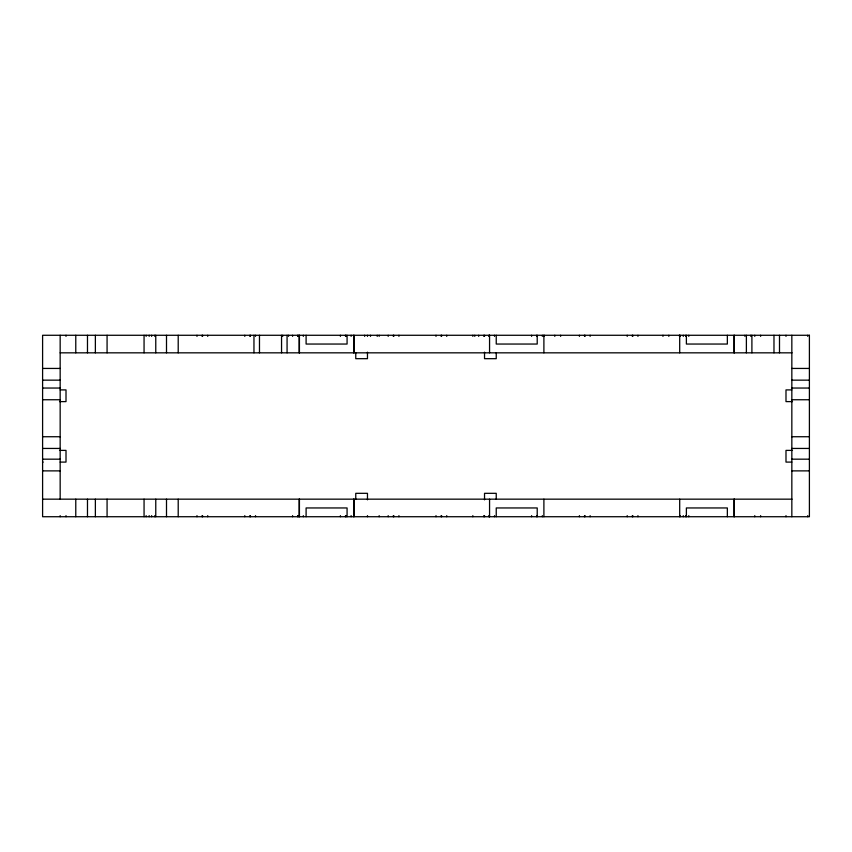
<?xml version="1.0" encoding="UTF-8"?>
<svg xmlns="http://www.w3.org/2000/svg" width="852" height="852" viewBox="0 0 852 852"><rect width="100%" height="100%" fill="white"/><g stroke="black" fill="none" stroke-linecap="round" stroke-linejoin="round"><path stroke-width="1.28" d="M60.162 352.834L792.019 352.834M42.6 368.437L60.162 368.437M791.838 368.437L809.4 368.437M42.6 380.152L60.162 380.152M791.838 380.152L809.4 380.152M42.6 388.043L60.162 388.043M791.838 388.043L809.4 388.043M60.162 389.907L66.009 389.907L66.009 401.611L59.512 401.611M791.838 389.907L785.991 389.907L785.991 401.611L792.488 401.611M42.6 399.748L60.162 399.748M791.838 399.748L809.4 399.748M42.6 436.735L60.162 436.735M791.838 436.735L809.4 436.735M42.6 448.44L60.162 448.44M791.838 448.44L809.4 448.44M59.512 450.388L66.009 450.388L66.009 462.093L60.162 462.093M792.488 450.388L785.991 450.388L785.991 462.093L791.838 462.093M42.6 459.175L60.162 459.175M791.838 459.175L809.4 459.175M42.6 462.093L43.154 462.093M42.6 470.879L60.162 470.879M791.838 470.879L809.4 470.879M42.6 499.165L792.019 499.165M807.728 335.273L807.728 336.37M807.728 515.63L807.728 516.727M791.838 335.273L791.838 516.727M785.991 335.273L785.991 336.37M785.991 515.63L785.991 516.727M779.495 335.273L779.495 352.834M773.978 335.273L773.978 352.834M760.623 335.273L760.623 336.37M760.623 515.63L760.623 516.727M754.765 335.273L754.765 336.37M754.765 515.63L754.765 516.727M751.901 335.273L751.901 352.834M750.772 335.273L750.772 336.37M746.384 335.273L746.384 352.834M744.914 335.273L744.914 336.37M734.286 335.273L734.286 352.834M734.286 499.165L734.286 516.727M734.041 335.273L734.041 352.834M734.041 499.165L734.041 516.727M727.352 335.273L727.352 344.048L686.382 344.048L686.382 335.273M727.352 516.727L727.352 507.952L686.382 507.952L686.382 516.727M688.778 335.273L688.778 336.37M688.778 515.63L688.778 516.727M685.743 335.273L685.743 336.37M685.743 515.63L685.743 516.727M683.293 335.273L683.293 336.37M683.293 515.63L683.293 516.727M680.141 335.273L680.141 336.37M680.141 515.63L680.141 516.727M679.694 335.273L679.694 352.834M679.694 499.165L679.694 516.727M679.449 335.273L679.449 336.37M668.82 335.273L668.82 336.37M662.962 335.273L662.962 336.37M637.946 335.273L637.946 336.37M637.946 515.63L637.946 516.727M632.812 335.273L632.812 336.37M632.812 515.63L632.812 516.727M632.333 335.273L632.333 336.37M632.333 515.63L632.333 516.727M627.21 335.273L627.21 336.37M627.21 515.63L627.21 516.727M590.138 335.273L590.138 336.37M590.138 515.63L590.138 516.727M585.015 335.273L585.015 336.37M585.015 515.63L585.015 516.727M584.536 335.273L584.536 336.37M584.536 515.63L584.536 516.727M579.403 335.273L579.403 336.37M579.403 515.63L579.403 516.727M560.627 335.273L560.627 336.37M554.78 335.273L554.78 336.37M544.14 335.273L544.14 336.37M543.895 335.273L543.895 352.834M543.895 499.165L543.895 516.727M542.33 335.273L542.33 336.37M542.33 515.63L542.33 516.727M537.207 335.273L537.218 344.048L496.237 344.048L496.237 335.273M537.218 516.727L537.218 507.952L496.237 507.952L496.237 516.727M536.728 335.273L536.728 336.37M536.728 515.63L536.728 516.727M531.605 335.273L531.605 336.37M531.605 515.63L531.605 516.727M496.237 352.834L496.237 358.681L484.532 358.681L484.532 352.185M496.237 499.165L496.237 493.319L484.532 493.319L484.532 499.815M494.533 335.273L494.533 336.37M494.533 515.63L494.533 516.727M489.559 335.273L489.559 352.834M489.559 499.165L489.559 516.727M489.41 335.273L489.314 336.37M489.41 515.63L489.41 516.727M488.92 335.273L488.92 336.37M488.92 515.63L488.92 516.727M484.532 335.273L484.532 336.37M484.532 515.63L484.532 516.727M483.798 335.273L483.798 336.37M483.798 515.63L483.798 516.727M478.686 335.273L478.686 336.37M474.777 335.273L474.777 336.37M472.828 335.273L472.828 336.37M472.828 515.63L472.828 516.727M446.725 335.273L446.725 336.37M446.725 515.63L446.725 516.727M441.602 335.273L441.602 336.37M441.602 515.63L441.602 516.727M441.123 335.273L441.123 336.37M441.123 515.63L441.123 516.727M436 335.273L436 336.37M436 515.63L436 516.727M398.928 335.273L398.928 336.37M398.928 515.63L398.928 516.727M393.805 335.273L393.805 336.37M393.805 515.63L393.805 516.727M393.315 335.273L393.315 336.37M393.315 515.63L393.315 516.727M388.192 335.273L388.192 336.37M388.192 515.63L388.192 516.727M379.172 335.273L379.172 336.37M379.172 515.63L379.172 516.727M377.223 335.273L377.223 336.37M370.492 335.273L370.492 336.37M367.468 335.273L367.468 336.37M367.468 352.185L367.468 358.681L355.763 358.681L355.763 352.834M367.468 499.815L367.468 493.319L355.763 493.319L355.763 499.165M367.468 515.63L367.468 516.727M364.635 335.273L364.635 336.37M354.006 335.273L354.006 352.834M354.006 499.165L354.006 516.727M353.761 335.273L353.761 352.834M353.761 499.165L353.761 516.727M351.12 335.273L351.12 336.37M351.12 515.63L351.12 516.727M347.073 335.273L347.073 344.048L306.102 344.048L306.102 335.273M347.073 516.727L347.073 507.952L306.102 507.952L306.102 516.727M345.997 335.273L345.997 336.37M345.997 515.63L345.997 516.727M345.518 335.273L345.518 336.37M345.518 515.63L345.518 516.727M340.395 335.273L340.395 336.37M340.395 515.63L340.395 516.727M303.323 335.273L303.323 336.37M303.323 515.63L303.323 516.727M299.425 335.273L299.425 352.834M299.425 499.165L299.425 516.727M299.18 335.273L299.18 352.834M299.18 499.165L299.18 516.727M298.189 335.273L298.189 336.37M298.189 515.63L298.189 516.727M297.71 335.273L297.71 336.37M297.71 515.63L297.71 516.727M292.587 335.273L292.587 336.37M292.587 515.63L292.587 516.727M288.54 335.273L288.54 336.37M287.071 335.273L287.071 352.834M282.694 335.273L282.694 336.37M281.554 335.273L281.554 352.834M259.477 335.273L259.477 352.834M255.515 335.273L255.515 336.37M255.515 515.63L255.515 516.727M253.96 335.273L253.96 352.834M250.392 335.273L250.392 336.37M250.392 515.63L250.392 516.727M249.913 335.273L249.913 336.37M249.913 515.63L249.913 516.727M244.78 335.273L244.78 336.37M244.78 515.63L244.78 516.727M207.718 335.273L207.718 336.37M207.718 515.63L207.718 516.727M202.584 335.273L202.584 336.37M202.584 515.63L202.584 516.727M202.105 335.273L202.105 336.37M202.105 515.63L202.105 516.727M196.982 335.273L196.982 336.37M196.982 515.63L196.982 516.727M178.206 335.273L178.206 352.834M178.206 499.165L178.206 516.727M166.502 335.273L166.502 352.834M166.502 499.165L166.502 516.727M155.767 335.273L155.767 352.834M155.767 499.165L155.767 516.727M154.787 335.273L154.787 336.37M154.787 515.63L154.787 516.727M151.635 335.273L151.635 336.37M151.635 515.63L151.635 516.727M149.175 335.273L149.175 336.37M149.175 515.63L149.175 516.727M146.139 335.273L146.139 336.37M146.139 515.63L146.139 516.727M144.063 335.273L144.063 352.834M144.063 499.165L144.063 516.727M107.075 335.273L107.075 352.834M107.075 499.165L107.075 516.727M95.371 335.273L95.371 352.834M95.371 499.165L95.371 516.727M87.479 335.273L87.479 352.834M87.479 499.165L87.479 516.727M75.775 335.273L75.775 352.834M75.775 499.165L75.775 516.727M66.009 335.273L66.009 336.37M66.009 515.63L66.009 516.727M60.162 335.273L60.162 499.357M60.162 515.63L60.162 516.727M809.4 335.273L42.6 335.273L42.6 516.727L809.4 516.727L809.4 335.273"/></g></svg>
